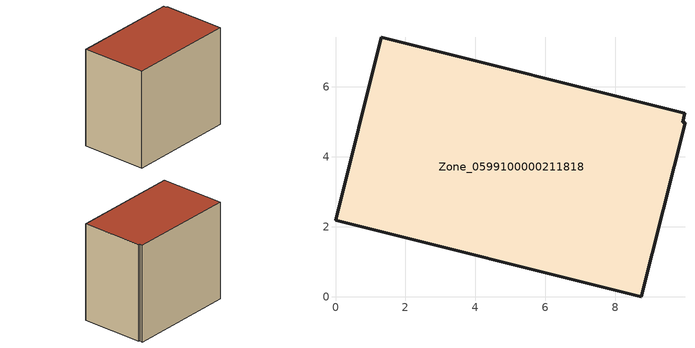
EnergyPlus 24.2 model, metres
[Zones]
Zone_0599100000211818
 floor ground (C_G): 0,2.19 1.31,7.42 9.99,5.25 9.93,5 10,4.98 8.75,0 z0
 wall outside (C_F): 1.31,7.42 0,2.19 8.75,0 10,4.98 9.93,5 9.99,5.25 1.31,7.42 z0:8.08
 roof outside (C_R): 0,2.19 8.75,0 10,4.98 9.93,5 9.99,5.25 1.31,7.42 z8.08
[BUILDING]
Pand.0599100000211818: North Axis=0; Terrain=City; Loads Convergence Tolerance Value=0.04; Temperature Convergence Tolerance Value=0.4; Solar Distribution=FullExterior; Maximum Number of Warmup Days=25; Minimum Number of Warmup Days=1
[Site:Location]
Rotterdam.The.Hague.AP_ZH_NLD Design_Conditions: Latitude=51.96; Longitude=4.45; Time Zone=1; Elevation=-4.5
[SITE:GROUNDTEMPERATURE:BUILDINGSURFACE]
18, 18, 18, 18, 18, 18, 18, 18, 18, 18, 18, 18
[MATERIAL] Thermal Absorptance=0.9; Solar Absorptance=0.7; Visible Absorptance=0.7
Name | Roughness | Thickness | Conductivity | Density | Specific Heat
G.TI.1975-1991 | MediumSmooth | 0.15 | 0.288461 | 540 | 1210
F.TI.1975-1991 | Rough | 0.3 | 0.230769 | 1920 | 840
R.TI.1975-1991 | MediumRough | 0.2 | 0.153846 | 1500 | 1000
[CONSTRUCTION]
C_G: G.TI.1975-1991
C_F: F.TI.1975-1991
C_R: R.TI.1975-1991
[ZONE]
Zone_0599100000211818: Type=1; Multiplier=1; Ceiling Height=Autocalculate; Volume=Autocalculate; Floor Area=autocalculate; Part of Total Floor Area=Yes
[ZONEINFILTRATION:DESIGNFLOWRATE]
Infil_Zone_0599100000211818: Zone or ZoneList or Space or SpaceList=Zone_0599100000211818; Schedule=AlwaysOn; Design Flow Rate Calculation Method=Flow/Area; Flow Rate per Floor Area=0.003; Constant Term Coefficient=1; Temperature Term Coefficient=0; Velocity Term Coefficient=0; Velocity Squared Term Coefficient=0
[HVACTEMPLATE:ZONE:IDEALLOADSAIRSYSTEM]
Zone_0599100000211818: Maximum Heating Supply Air Temperature=50; Minimum Cooling Supply Air Temperature=13; Maximum Heating Supply Air Humidity Ratio=0.0156; Minimum Cooling Supply Air Humidity Ratio=0.0077; Heating Limit=NoLimit; Cooling Limit=NoLimit; Dehumidification Control Type=ConstantSensibleHeatRatio; Cooling Sensible Heat Ratio=0.7; Dehumidification Setpoint=60; Humidification Control Type=None; Humidification Setpoint=30; Outdoor Air Method=None; Outdoor Air Flow Rate per Person=0.00944; Outdoor Air Flow Rate per Zone Floor Area=0; Outdoor Air Flow Rate per Zone=0; Demand Controlled Ventilation Type=None; Outdoor Air Economizer Type=NoEconomizer; Heat Recovery Type=None; Sensible Heat Recovery Effectiveness=0.7; Latent Heat Recovery Effectiveness=0.65
[ZONECONTROL:THERMOSTAT]
ThermostatControl_Zone_0599100000211818: Zone or ZoneList=Zone_0599100000211818; Control Type Schedule=DualSetpointControlType; Control 1=Thermostat_Zone_0599100000211818; Temperature Difference Between Cutout And Setpoint=0
[THERMOSTATSETPOINT:DUALSETPOINT]
Thermostat_Zone_0599100000211818: Heating Setpoint Temperature Schedule=HeatingSetpoint_Zone_0599100000211818; Cooling Setpoint Temperature Schedule=CoolingSetpoint_Zone_0599100000211818
[SCHEDULE:COMPACT]
HeatingSetpoint_Zone_0599100000211818: Through: 12/31, For: AllDays, Until: 24:00, 21
CoolingSetpoint_Zone_0599100000211818: Through: 12/31, For: AllDays, Until: 24:00, 24
DualSetpointControlType: Through: 12/31, For: AllDays, Until: 24:00, 4
AlwaysOn: Through: 12/31, For: AllDays, Until: 24:00, 1
